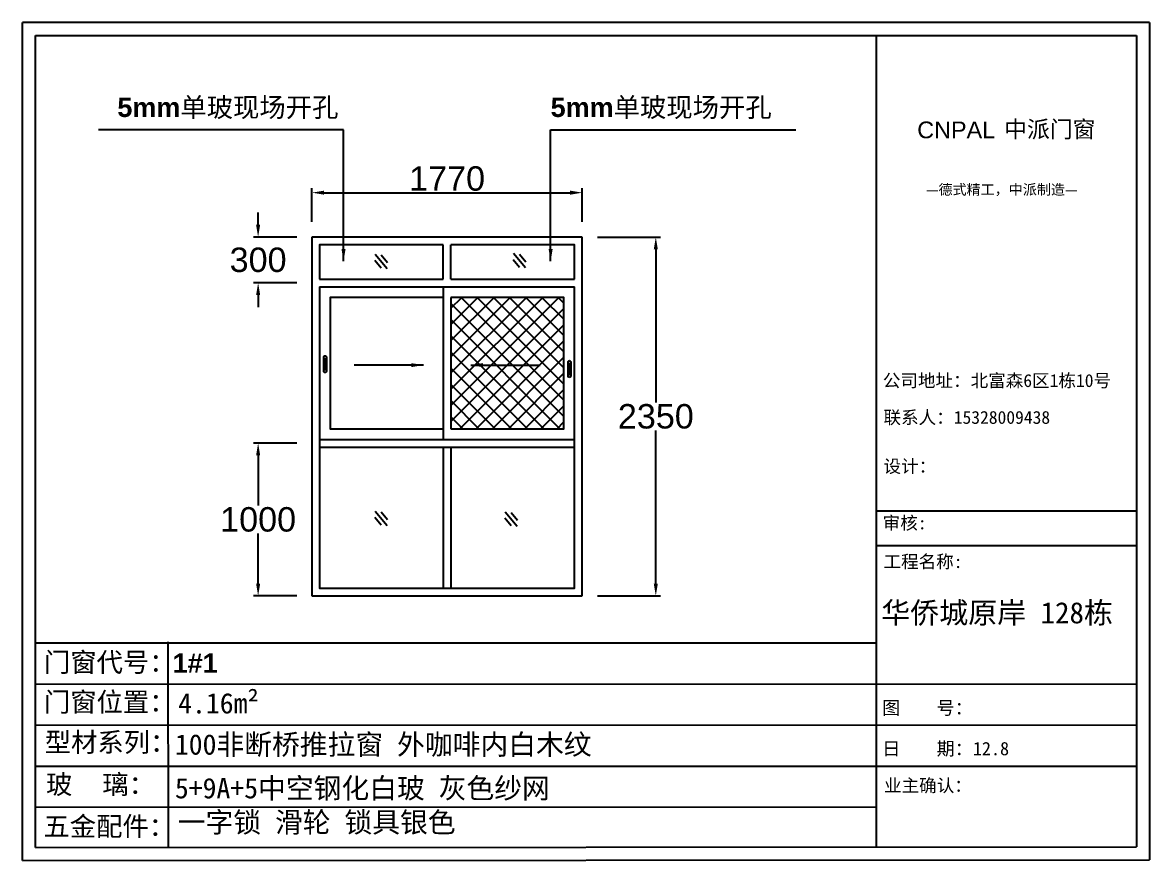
# Model space of a CAD drawing. Header units: inches. Extents: x -138455 to 599497, y -747149 to 13167.
# Drawn here: x 268499 to 275879, y -609956 to -604468 of the extents above; entities that cross this region are included whole.
import ezdxf

# ---------------------------------------------------------------- set-up
doc = ezdxf.new("R2010")
doc.units = ezdxf.units.IN
doc.header["$MEASUREMENT"] = 0
doc.header["$PDMODE"] = 35
doc.header["$PDSIZE"] = -3
doc.layers.add('0 @ 1', color=7, linetype='Continuous')
doc.styles.add('Annotative', font='arialbd.ttf')
doc.styles.add('MtXpl_', font='')
doc.styles.get("Standard").update_dxf_attribs({"font": 'arial.ttf'})
doc.styles.get('MtXpl_').set_extended_font_data('SimSun')
doc.dimstyles.get("Standard").update_dxf_attribs({"dimtxt": 80, "dimasz": 70, "dimexe": 40, "dimexo": 80, "dimgap": 0, "dimtad": 1, "dimtih": 1, "dimtoh": 1, "dimdec": 0, "dimzin": 0, "dimdsep": 46, "dimtxsty": 'Standard', "dimcen": 0.09, "dimadec": 0, "dimazin": 0, "dimtfac": 1, "dimtdec": 0, "dimtofl": 0, "dimtmove": 0, "dimatfit": 3, "dimfxl": 0, "dimtolj": 1, "dimtzin": 0, "dimarcsym": 0})

# ---------------------------------------------------------------- blocks, each defined once
blk = doc.blocks.new('*D2439')
at = {"color": 0, "lineweight": -2, "transparency": 16777216}
for p, q in [((272264, -605872.9), (272675.8, -605872.9)), ((272645.8, -605952.9), (272645.8, -606956.2)), ((272645.8, -608142.9), (272645.8, -607139.7)), ((272264, -608222.9), (272675.8, -608222.9))]:
    blk.add_line(p, q, dxfattribs=at)
at = {"color": 0, "transparency": 16777216}
for points in [[(272632.5, -605952.9), (272659.1, -605952.9), (272645.8, -605872.9)], [(272632.5, -608142.9), (272659.1, -608142.9), (272645.8, -608222.9)]]:
    blk.add_solid(points, dxfattribs=at)
at = {"layer": 'Defpoints', "color": 0, "transparency": 16777216}
for p in [(272164, -605872.9), (272164, -608222.9), (272645.8, -608222.9)]:
    blk.add_point(p, dxfattribs=at)
at = {"color": 0, "transparency": 16777216, "insert": (272645.8, -607047.9), "char_height": 160, "attachment_point": 5}
blk.add_mtext('\\A1;2350', dxfattribs=at)
blk = doc.blocks.new('*D2440')
at = {"color": 0, "lineweight": -2, "transparency": 16777216}
for p, q in [((270041.5, -605792.9), (270041.5, -605712.9)), ((270294, -605872.9), (270011.5, -605872.9)), ((270294, -606172.9), (270011.5, -606172.9)), ((270041.5, -606252.9), (270041.5, -606332.9))]:
    blk.add_line(p, q, dxfattribs=at)
at = {"color": 0, "transparency": 16777216}
for points in [[(270028.2, -605792.9), (270054.9, -605792.9), (270041.5, -605872.9)], [(270028.2, -606252.9), (270054.9, -606252.9), (270041.5, -606172.9)]]:
    blk.add_solid(points, dxfattribs=at)
at = {"layer": 'Defpoints', "color": 0, "transparency": 16777216}
for p in [(270041.5, -605872.9), (270394, -605872.9), (270394, -606172.9)]:
    blk.add_point(p, dxfattribs=at)
at = {"color": 0, "transparency": 16777216, "insert": (270041.5, -606022.9), "char_height": 160, "attachment_point": 5}
blk.add_mtext('\\A1;300', dxfattribs=at)
blk = doc.blocks.new('*D2441')
at = {"color": 0, "lineweight": -2, "transparency": 16777216}
for p, q in [((270294, -607222.9), (270011.5, -607222.9)), ((270041.5, -607302.9), (270041.5, -607631.2)), ((270041.5, -608142.9), (270041.5, -607814.6)), ((270294, -608222.9), (270011.5, -608222.9))]:
    blk.add_line(p, q, dxfattribs=at)
at = {"color": 0, "transparency": 16777216}
for points in [[(270028.2, -607302.9), (270054.9, -607302.9), (270041.5, -607222.9)], [(270028.2, -608142.9), (270054.9, -608142.9), (270041.5, -608222.9)]]:
    blk.add_solid(points, dxfattribs=at)
at = {"layer": 'Defpoints', "color": 0, "transparency": 16777216}
for p in [(270394, -607222.9), (270041.5, -608222.9), (270394, -608222.9)]:
    blk.add_point(p, dxfattribs=at)
at = {"color": 0, "transparency": 16777216, "insert": (270041.5, -607722.9), "char_height": 160, "attachment_point": 5}
blk.add_mtext('\\A1;1000', dxfattribs=at)
blk = doc.blocks.new('*D2442')
at = {"color": 0, "lineweight": -2, "transparency": 16777216}
for p, q in [((270394, -605772.9), (270394, -605552.3)), ((270474, -605582.3), (272084, -605582.3)), ((272164, -605772.9), (272164, -605552.3))]:
    blk.add_line(p, q, dxfattribs=at)
at = {"color": 0, "transparency": 16777216}
for points in [[(270474, -605568.9), (270474, -605595.6), (270394, -605582.3)], [(272084, -605568.9), (272084, -605595.6), (272164, -605582.3)]]:
    blk.add_solid(points, dxfattribs=at)
at = {"layer": 'Defpoints', "color": 0, "transparency": 16777216}
for p in [(272164, -605582.3), (270394, -605872.9), (272164, -605872.9)]:
    blk.add_point(p, dxfattribs=at)
at = {"color": 0, "transparency": 16777216, "insert": (271279, -605490.6), "char_height": 160, "attachment_point": 5}
blk.add_mtext('\\A1;1770', dxfattribs=at)
blk = doc.blocks.new('123as')
at = {"color": 0}
for p, q in [((90189, 51387), (90252, 51462)), ((90194, 51330), (90312, 51470)), ((90251, 51335), (90314, 51410))]:
    blk.add_line(p, q, dxfattribs=at)

msp = doc.modelspace()

# ---------------------------------------------------------------- hatches: boundary and pattern name
h = msp.add_hatch()
h.set_pattern_fill('ANSI37', color=256, scale=600)
h.set_pattern_definition([(45, (6896.79, -13202.11), (-53.033009, 53.033009), []), (135, (6896.79, -13202.11), (-53.033009, -53.033009), [])])
h.paths.add_polyline_path([(271304, -606267.9), (271304, -607127.9), (272044, -607127.9), (272044, -606267.9)])

# ---------------------------------------------------------------- linework, layer by layer
for p, q in [((275878.6, -604468.1), (268498.7, -604468.1)), ((268498.7, -609955.6), (268498.7, -604468.1)), ((275878.6, -604468.1), (275878.6, -609950.8)), ((268583.1, -604552.2), (275794.6, -604552.2)), ((268583.1, -609871.2), (268583.1, -604552.2)), ((274088.5, -604552.2), (274088.5, -609866.8)), ((275794.6, -604552.2), (275794.6, -609866.5)), ((272164, -605872.9), (270394, -605872.9)), ((270394, -605872.9), (270394, -608222.9)), ((272164, -608222.9), (272164, -605872.9)), ((271254, -606147.9), (271254, -605922.9)), ((271304, -606147.9), (271304, -605922.9)), ((270444, -606147.9), (271254, -606147.9)), ((271304, -606147.9), (272114, -606147.9)), ((270444, -606197.9), (272114, -606197.9)), ((271254, -606197.9), (271254, -607197.9)), ((271304, -606267.9), (271304, -607127.9)), ((270444, -607197.9), (272114, -607197.9)), ((270444, -607247.9), (272114, -607247.9)), ((271254, -607247.9), (271254, -608172.9)), ((271304, -607247.9), (271304, -608172.9)), ((274088.5, -607666.6), (275794.6, -607666.6)), ((274088.5, -607892.5), (275794.6, -607892.5)), ((270394, -608222.9), (272164, -608222.9)), ((268582.2, -608530.9), (274088.5, -608530.9)), ((269451.3, -608524.3), (269451.7, -609865.2)), ((268582.4, -608800.1), (275794.6, -608798.3)), ((268582.6, -609069.4), (275794.6, -609067.5)), ((268582.7, -609338.8), (275794.6, -609338.8)), ((268582.9, -609606.1), (274088.5, -609603.7)), ((268583.1, -609871.2), (275794.6, -609866.5)), ((268498.7, -609955.6), (275878.6, -609950.8))]:
    msp.add_line(p, q)
for points in [[(271254, -605922.9), (270444, -605922.9), (270444, -606147.9)], [(272114, -606147.9), (272114, -605922.9), (271304, -605922.9)], [(270444, -606197.9), (270444, -608172.9), (272114, -608172.9), (272114, -606197.9)], [(271254, -606267.9), (270514, -606267.9), (270514, -607127.9), (271254, -607127.9)], [(271304, -607127.9), (272044, -607127.9), (272044, -606267.9), (271304, -606267.9)]]:
    msp.add_lwpolyline(points)
at = {"color": 0}
for points in [[(270480, -606760.7), (270480, -606760.7, -0.414214), (270471.3, -606752), (270471.3, -606659.7, -0.414214), (270480, -606651), (270480, -606651, -0.414214), (270488.8, -606659.7), (270488.8, -606752, -0.414214)], [(270480, -606743.3), (270480, -606743.3, -0.414214), (270475.7, -606738.9), (270475.7, -606672.8, -0.414214), (270480, -606668.4), (270480, -606668.4, -0.414214), (270484.4, -606672.8), (270484.4, -606738.9, -0.414214)], [(272080.1, -606792.2), (272080.1, -606792.2, -0.414214), (272071.3, -606783.5), (272071.3, -606691.2, -0.414214), (272080.1, -606682.4), (272080.1, -606682.4, -0.414214), (272088.8, -606691.2), (272088.8, -606783.5, -0.414214)], [(272080.1, -606774.7), (272080.1, -606774.7, -0.414214), (272075.7, -606770.4), (272075.7, -606704.3, -0.414214), (272080.1, -606699.9), (272080.1, -606699.9, -0.414214), (272084.4, -606704.3), (272084.4, -606770.4, -0.414214)]]:
    msp.add_lwpolyline(points, format="xyb", close=True, dxfattribs=at)

# ---------------------------------------------------------------- block references
at = {"xscale": -0.6684526412304076, "yscale": 0.6684526412304076, "zscale": 0.6684526412304076}
for p in [(331176.7, -640391.7), (332082.6, -640386.3), (331176.7, -642074.8), (332028.2, -642079.4)]:
    msp.add_blockref('123as', p, dxfattribs=at)

# ---------------------------------------------------------------- texts
msp.add_text('CNPAL', height=109.63).set_placement((274357.7, -605226))
at = {"style": 'MtXpl_'}
for s, height, p in [('中派门窗', 109.63, (274926.9, -605221.5)), ('—德式精工，中派制造—', 67.466, (274415, -605595.5)), ('公司地址：北富森6区1栋10号', 84.333, (274132.4, -606855)), ('联系人：15328009438', 84.333, (274136.9, -607096.1)), ('设计：', 84.33, (274137.1, -607416.2)), ('审核:', 84.33, (274131.7, -607787.3)), ('工程名称:', 84.33, (274136.7, -608040.6)), ('华侨城原岸 128栋', 139.11, (274122.5, -608402.9)), ('图    号：', 87.15, (274128.3, -608999.5)), ('日    期：12.8', 87.145, (274128.6, -609266.4)), ('业主确认：', 84.33, (274140.3, -609506.8))]:
    msp.add_text(s, height=height, dxfattribs=at).set_placement(p)
at = {"layer": '0 @ 1', "style": 'Annotative'}
for s, p in [('5mm单玻现场开孔', (269119.7, -605086.6)), ('5mm单玻现场开孔', (271957.1, -605086.6)), ('门窗代号：', (268638.4, -608720.4)), ('1#1', (269481.4, -608726.4)), ('门窗位置：', (268638.4, -608981)), ('型材系列：', (268643.7, -609244.3)), ('玻    璃：', (268652.5, -609520.3)), ('五金配件：', (268635.3, -609795.3))]:
    msp.add_text(s, height=126.5, dxfattribs=at).set_placement(p)
at = {"layer": '0 @ 1', "char_height": 133.432, "attachment_point": 1, "style": 'Annotative'}
for s, insert in [('{\\fSimSun|b1|i0|c134|p2;4.16m²}', (269517.9, -608859.6)), ('{\\fSimSun|b1|i0|c134|p2;100非断桥推拉窗 外咖啡内白木纹}', (269496.4, -609129.2)), ('{\\fSimSun|b1|i0|c134|p2;5+9A+5中空钢化白玻 灰色纱网}', (269496.5, -609415.4)), ('{\\fSimSun|b1|i0|c134|p2;一字锁 滑轮 锁具银色}', (269515.3, -609638.5))]:
    msp.add_mtext_dynamic_manual_height_columns(s, width=4396.385, gutter_width=903.5, heights=[0], dxfattribs=dict(at, insert=insert))

# ---------------------------------------------------------------- dimensions: what is measured, and where the dimension line sits
dim = msp.add_linear_dim(base=(272164, -605582.3), p1=(270394, -605872.9), p2=(272164, -605872.9), dimstyle='Standard', override={"dimtxt": 160, "dimasz": 80, "dimexe": 30, "dimexo": 100, "dimgap": 10, "dimfxl": 100})
dim.commit()
dim.dimension.update_dxf_attribs({"geometry": '*D2442', "text_midpoint": (271279, -605490.6)})
for base, p1, p2, picture, middle in [((270041.5, -605872.9), (270394, -606172.9), (270394, -605872.9), '*D2440', (270041.5, -606022.9)), ((272645.8, -608222.9), (272164, -605872.9), (272164, -608222.9), '*D2439', (272645.8, -607047.9)), ((270041.5, -608222.9), (270394, -607222.9), (270394, -608222.9), '*D2441', (270041.5, -607722.9))]:
    dim = msp.add_linear_dim(base=base, p1=p1, p2=p2, angle=90, dimstyle='Standard', override={"dimtxt": 160, "dimasz": 80, "dimexe": 30, "dimexo": 100, "dimgap": 10, "dimfxl": 100})
    dim.commit()
    dim.dimension.update_dxf_attribs({"geometry": picture, "text_midpoint": middle})

# ---------------------------------------------------------------- leaders
for points in [[(270600.8, -606031.6), (270600.8, -605171.3), (268995.7, -605171.3)], [(271957.2, -606031.6), (271957.2, -605171.3), (273562.2, -605171.3)], [(271123.8, -606711.7), (270669.9, -606711.7)], [(271434.1, -606711.7), (271888.1, -606711.7)]]:
    msp.add_leader(points, dimstyle='Standard', override={"dimtxt": 160, "dimasz": 80, "dimexe": 30, "dimexo": 100, "dimgap": 10, "dimtad": 0, "dimfxl": 100})

doc.saveas('drawing.dxf')
